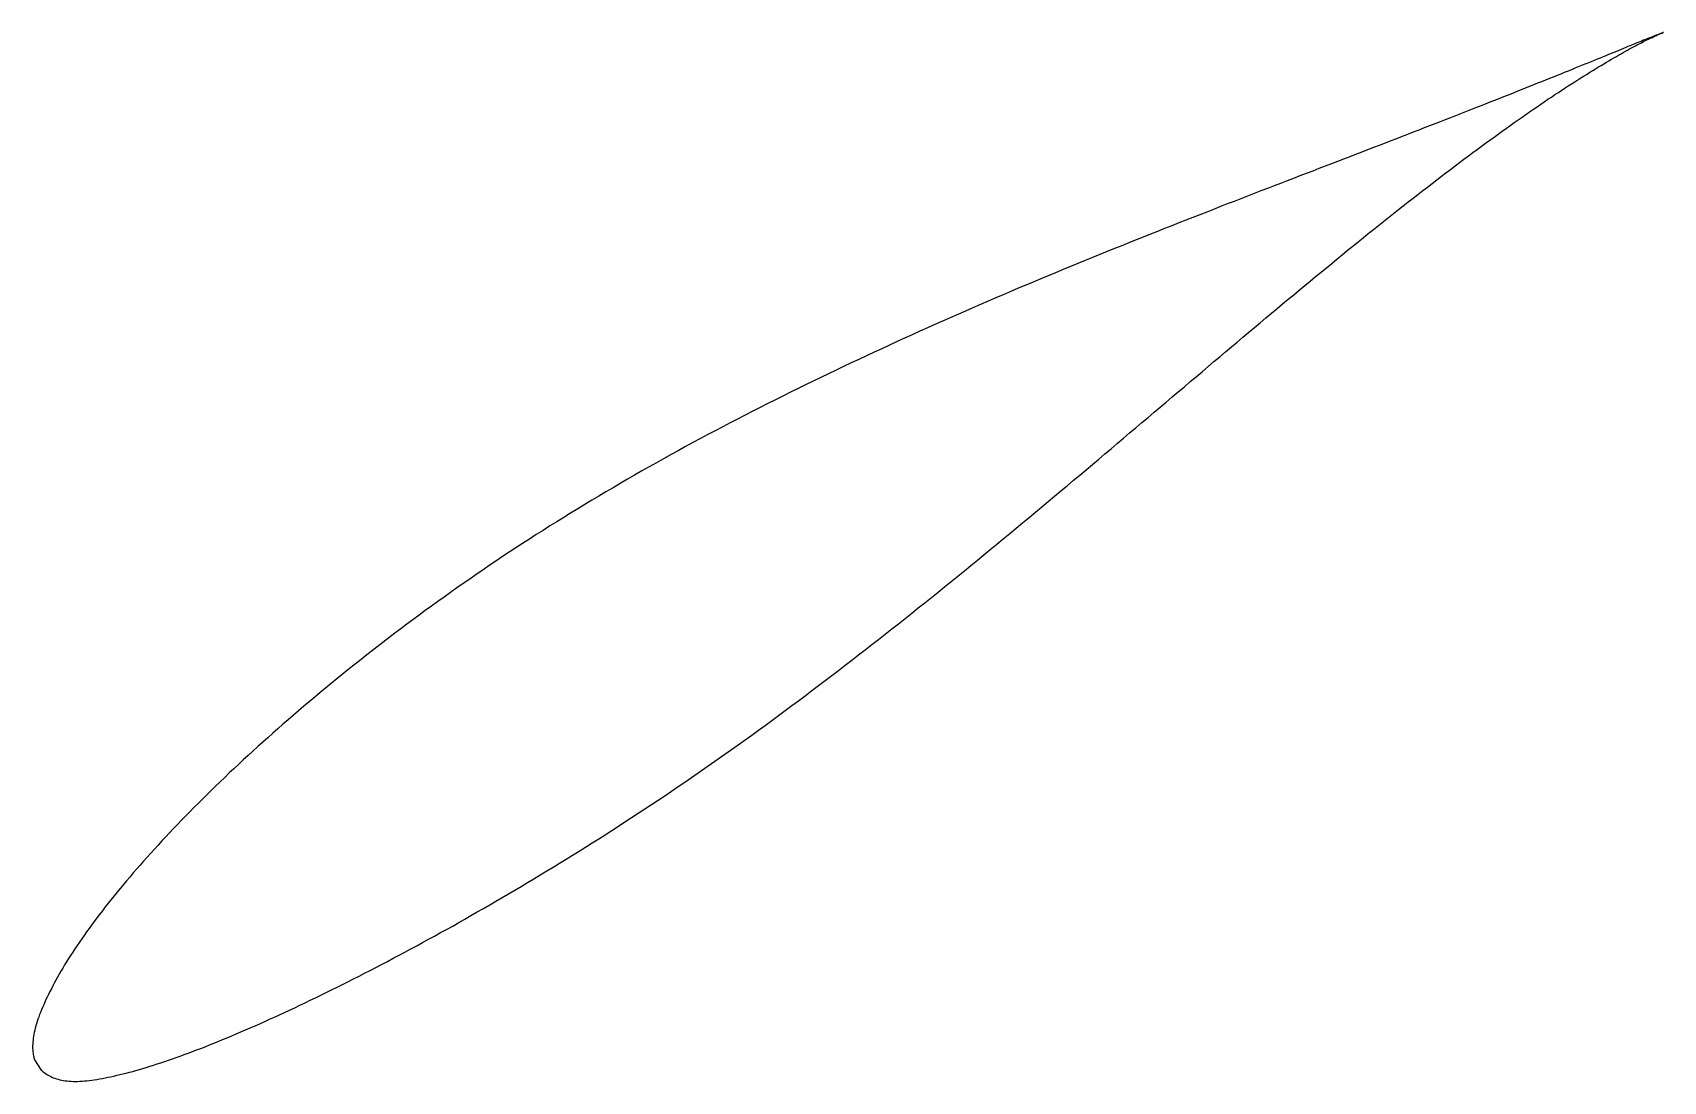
# Model space of a CAD drawing. Header units: metres. Extents: x -38 to 77, y -25 to 49.
import ezdxf

# ---------------------------------------------------------------- set-up
doc = ezdxf.new("R2010")
doc.units = ezdxf.units.M

msp = doc.modelspace()

# ---------------------------------------------------------------- linework, layer by layer
msp.add_lwpolyline([(76.67, 49.02), (76.67, 49.02), (76.66, 49.02), (76.64, 49.02), (76.63, 49.01), (76.6, 49), (76.58, 48.99), (76.54, 48.98), (76.51, 48.97), (76.46, 48.95), (76.42, 48.94), (76.36, 48.92), (76.31, 48.9), (76.25, 48.87), (76.18, 48.85), (76.11, 48.82), (76.03, 48.79), (75.95, 48.76), (75.87, 48.72), (75.78, 48.69), (75.68, 48.65), (75.58, 48.61), (75.48, 48.57), (75.37, 48.52), (75.25, 48.48), (75.14, 48.43), (75.01, 48.38), (74.88, 48.33), (74.75, 48.27), (74.61, 48.22), (74.47, 48.16), (74.33, 48.1), (74.17, 48.04), (74.02, 47.97), (73.86, 47.91), (73.69, 47.84), (73.52, 47.77), (73.35, 47.7), (73.17, 47.63), (72.99, 47.55), (72.8, 47.47), (72.6, 47.39), (72.41, 47.31), (72.2, 47.23), (72, 47.15), (71.79, 47.06), (71.57, 46.97), (71.35, 46.88), (71.13, 46.79), (70.9, 46.7), (70.66, 46.6), (70.43, 46.51), (70.18, 46.41), (69.94, 46.31), (69.68, 46.21), (69.43, 46.1), (69.17, 46), (68.9, 45.89), (68.63, 45.78), (68.36, 45.67), (68.08, 45.56), (67.8, 45.45), (67.51, 45.33), (67.22, 45.22), (66.93, 45.1), (66.63, 44.98), (66.33, 44.86), (66.02, 44.74), (65.71, 44.61), (65.39, 44.49), (65.07, 44.36), (64.75, 44.23), (64.42, 44.11), (64.09, 43.97), (63.75, 43.84), (63.41, 43.71), (63.06, 43.57), (62.72, 43.44), (62.36, 43.3), (62.01, 43.16), (61.65, 43.02), (61.28, 42.88), (60.92, 42.73), (60.54, 42.59), (60.17, 42.44), (59.79, 42.3), (59.41, 42.15), (59.02, 42), (58.63, 41.85), (58.24, 41.7), (57.84, 41.54), (57.44, 41.39), (57.04, 41.23), (56.63, 41.07), (56.22, 40.92), (55.8, 40.76), (55.39, 40.6), (54.96, 40.43), (54.54, 40.27), (54.11, 40.1), (53.68, 39.94), (53.25, 39.77), (52.81, 39.6), (52.37, 39.43), (51.93, 39.26), (51.48, 39.09), (51.03, 38.92), (50.58, 38.74), (50.12, 38.57), (49.67, 38.39), (49.21, 38.21), (48.74, 38.04), (48.28, 37.86), (47.81, 37.67), (47.34, 37.49), (46.86, 37.31), (46.39, 37.12), (45.91, 36.94), (45.42, 36.75), (44.94, 36.56), (44.46, 36.37), (43.97, 36.18), (43.48, 35.99), (42.98, 35.79), (42.49, 35.6), (41.99, 35.4), (41.49, 35.2), (40.99, 35), (40.49, 34.8), (39.98, 34.6), (39.48, 34.4), (38.97, 34.2), (38.46, 33.99), (37.95, 33.79), (37.43, 33.58), (36.92, 33.37), (36.4, 33.16), (35.88, 32.95), (35.36, 32.73), (34.84, 32.52), (34.32, 32.31), (33.8, 32.09), (33.27, 31.87), (32.75, 31.65), (32.22, 31.43), (31.69, 31.21), (31.16, 30.99), (30.63, 30.76), (30.1, 30.54), (29.57, 30.31), (29.04, 30.08), (28.5, 29.85), (27.97, 29.62), (27.43, 29.39), (26.9, 29.15), (26.36, 28.92), (25.83, 28.68), (25.29, 28.44), (24.75, 28.2), (24.22, 27.96), (23.68, 27.72), (23.14, 27.47), (22.61, 27.23), (22.07, 26.98), (21.53, 26.73), (20.99, 26.49), (20.45, 26.24), (19.92, 25.98), (19.38, 25.73), (18.84, 25.48), (18.31, 25.22), (17.77, 24.96), (17.23, 24.7), (16.7, 24.44), (16.16, 24.18), (15.63, 23.92), (15.09, 23.66), (14.56, 23.39), (14.03, 23.13), (13.49, 22.86), (12.96, 22.59), (12.43, 22.32), (11.9, 22.05), (11.37, 21.77), (10.85, 21.5), (10.32, 21.22), (9.79, 20.95), (9.27, 20.67), (8.75, 20.39), (8.22, 20.11), (7.7, 19.83), (7.18, 19.54), (6.67, 19.26), (6.15, 18.97), (5.64, 18.68), (5.12, 18.4), (4.61, 18.11), (4.1, 17.82), (3.59, 17.52), (3.09, 17.23), (2.58, 16.93), (2.08, 16.64), (1.58, 16.34), (1.08, 16.04), (0.58, 15.74), (0.09, 15.44), (-0.41, 15.14), (-0.9, 14.84), (-1.39, 14.53), (-1.87, 14.23), (-2.36, 13.92), (-2.84, 13.62), (-3.32, 13.31), (-3.8, 13), (-4.27, 12.69), (-4.75, 12.38), (-5.22, 12.07), (-5.69, 11.75), (-6.15, 11.44), (-6.61, 11.12), (-7.07, 10.81), (-7.53, 10.49), (-7.99, 10.18), (-8.44, 9.86), (-8.89, 9.54), (-9.34, 9.22), (-9.78, 8.9), (-10.22, 8.58), (-10.66, 8.26), (-11.1, 7.94), (-11.53, 7.62), (-11.96, 7.3), (-12.39, 6.98), (-12.82, 6.66), (-13.24, 6.34), (-13.66, 6.02), (-14.08, 5.69), (-14.49, 5.37), (-14.9, 5.05), (-15.31, 4.73), (-15.71, 4.41), (-16.12, 4.08), (-16.52, 3.76), (-16.91, 3.44), (-17.3, 3.12), (-17.69, 2.8), (-18.08, 2.48), (-18.46, 2.16), (-18.85, 1.84), (-19.22, 1.52), (-19.6, 1.2), (-19.97, 0.88), (-20.34, 0.57), (-20.7, 0.25), (-21.06, -0.07), (-21.42, -0.38), (-21.77, -0.7), (-22.12, -1.01), (-22.47, -1.33), (-22.82, -1.64), (-23.16, -1.95), (-23.5, -2.26), (-23.83, -2.58), (-24.16, -2.89), (-24.49, -3.19), (-24.81, -3.5), (-25.13, -3.81), (-25.45, -4.12), (-25.76, -4.42), (-26.07, -4.73), (-26.38, -5.03), (-26.68, -5.33), (-26.98, -5.63), (-27.27, -5.93), (-27.57, -6.23), (-27.85, -6.52), (-28.14, -6.82), (-28.42, -7.11), (-28.7, -7.4), (-28.97, -7.69), (-29.24, -7.98), (-29.5, -8.27), (-29.77, -8.56), (-30.02, -8.84), (-30.28, -9.12), (-30.53, -9.41), (-30.78, -9.69), (-31.02, -9.96), (-31.26, -10.24), (-31.49, -10.51), (-31.73, -10.79), (-31.95, -11.06), (-32.18, -11.33), (-32.4, -11.59), (-32.61, -11.86), (-32.83, -12.12), (-33.03, -12.38), (-33.24, -12.64), (-33.44, -12.9), (-33.64, -13.16), (-33.83, -13.41), (-34.02, -13.66), (-34.2, -13.91), (-34.38, -14.16), (-34.56, -14.4), (-34.73, -14.64), (-34.9, -14.88), (-35.06, -15.12), (-35.22, -15.36), (-35.38, -15.59), (-35.53, -15.82), (-35.68, -16.05), (-35.82, -16.28), (-35.96, -16.51), (-36.1, -16.73), (-36.23, -16.95), (-36.36, -17.16), (-36.48, -17.38), (-36.6, -17.59), (-36.72, -17.8), (-36.83, -18), (-36.94, -18.21), (-37.04, -18.41), (-37.14, -18.6), (-37.24, -18.8), (-37.33, -18.99), (-37.42, -19.17), (-37.5, -19.36), (-37.58, -19.54), (-37.66, -19.72), (-37.73, -19.89), (-37.8, -20.07), (-37.87, -20.23), (-37.93, -20.4), (-37.99, -20.56), (-38.04, -20.72), (-38.09, -20.88), (-38.13, -21.03), (-38.17, -21.18), (-38.21, -21.33), (-38.24, -21.48), (-38.27, -21.62), (-38.3, -21.76), (-38.32, -21.89), (-38.33, -22.03), (-38.35, -22.15), (-38.35, -22.28), (-38.36, -22.4), (-38.36, -22.52), (-38.36, -22.63), (-38.35, -22.74), (-38.34, -22.85), (-38.33, -22.95), (-38.32, -23.04), (-38.3, -23.13), (-38.28, -23.21), (-38.27, -23.28), (-38.25, -23.34), (-38.24, -23.38), (-38.23, -23.41), (-37.76, -24.15), (-37.76, -24.15), (-37.74, -24.16), (-37.71, -24.18), (-37.67, -24.22), (-37.61, -24.26), (-37.54, -24.31), (-37.47, -24.37), (-37.39, -24.42), (-37.3, -24.48), (-37.21, -24.53), (-37.11, -24.58), (-37.01, -24.63), (-36.9, -24.68), (-36.79, -24.72), (-36.68, -24.76), (-36.56, -24.79), (-36.44, -24.82), (-36.32, -24.85), (-36.19, -24.87), (-36.06, -24.89), (-35.92, -24.91), (-35.78, -24.92), (-35.64, -24.93), (-35.49, -24.94), (-35.34, -24.94), (-35.19, -24.94), (-35.03, -24.93), (-34.87, -24.92), (-34.71, -24.91), (-34.54, -24.89), (-34.36, -24.87), (-34.19, -24.85), (-34.01, -24.82), (-33.82, -24.8), (-33.64, -24.76), (-33.44, -24.73), (-33.25, -24.69), (-33.05, -24.65), (-32.84, -24.61), (-32.63, -24.56), (-32.42, -24.51), (-32.21, -24.46), (-31.99, -24.41), (-31.76, -24.35), (-31.53, -24.29), (-31.3, -24.23), (-31.07, -24.16), (-30.83, -24.09), (-30.58, -24.02), (-30.34, -23.95), (-30.08, -23.87), (-29.83, -23.79), (-29.57, -23.71), (-29.31, -23.62), (-29.04, -23.54), (-28.77, -23.45), (-28.5, -23.35), (-28.23, -23.25), (-27.95, -23.15), (-27.66, -23.05), (-27.38, -22.94), (-27.09, -22.84), (-26.79, -22.72), (-26.5, -22.61), (-26.2, -22.49), (-25.89, -22.37), (-25.58, -22.25), (-25.27, -22.12), (-24.96, -21.99), (-24.64, -21.86), (-24.32, -21.73), (-24, -21.59), (-23.67, -21.45), (-23.34, -21.31), (-23.01, -21.17), (-22.67, -21.02), (-22.33, -20.87), (-21.99, -20.72), (-21.65, -20.56), (-21.3, -20.4), (-20.95, -20.24), (-20.59, -20.08), (-20.23, -19.91), (-19.87, -19.74), (-19.51, -19.57), (-19.14, -19.4), (-18.78, -19.22), (-18.4, -19.04), (-18.03, -18.86), (-17.65, -18.67), (-17.27, -18.49), (-16.89, -18.3), (-16.5, -18.1), (-16.12, -17.91), (-15.73, -17.71), (-15.33, -17.51), (-14.94, -17.31), (-14.54, -17.11), (-14.14, -16.9), (-13.74, -16.69), (-13.33, -16.48), (-12.92, -16.26), (-12.51, -16.04), (-12.1, -15.82), (-11.69, -15.6), (-11.27, -15.38), (-10.85, -15.15), (-10.43, -14.92), (-10.01, -14.69), (-9.59, -14.45), (-9.16, -14.22), (-8.73, -13.98), (-8.3, -13.73), (-7.87, -13.49), (-7.44, -13.24), (-7, -12.99), (-6.56, -12.74), (-6.12, -12.49), (-5.68, -12.23), (-5.24, -11.97), (-4.8, -11.71), (-4.35, -11.45), (-3.9, -11.19), (-3.45, -10.92), (-3, -10.65), (-2.55, -10.38), (-2.1, -10.1), (-1.65, -9.83), (-1.19, -9.55), (-0.73, -9.27), (-0.28, -8.99), (0.18, -8.7), (0.64, -8.41), (1.1, -8.12), (1.57, -7.83), (2.03, -7.54), (2.49, -7.24), (2.96, -6.94), (3.42, -6.64), (3.89, -6.34), (4.36, -6.03), (4.82, -5.72), (5.29, -5.41), (5.76, -5.1), (6.23, -4.79), (6.7, -4.47), (7.17, -4.15), (7.64, -3.83), (8.11, -3.51), (8.58, -3.19), (9.05, -2.86), (9.52, -2.53), (10, -2.2), (10.47, -1.87), (10.94, -1.53), (11.41, -1.2), (11.89, -0.86), (12.36, -0.52), (12.83, -0.18), (13.3, 0.17), (13.78, 0.51), (14.25, 0.86), (14.72, 1.21), (15.19, 1.56), (15.66, 1.91), (16.14, 2.26), (16.61, 2.62), (17.08, 2.97), (17.55, 3.33), (18.02, 3.69), (18.49, 4.05), (18.96, 4.41), (19.43, 4.77), (19.9, 5.14), (20.37, 5.5), (20.84, 5.87), (21.31, 6.23), (21.78, 6.6), (22.25, 6.97), (22.71, 7.34), (23.18, 7.71), (23.65, 8.08), (24.11, 8.45), (24.58, 8.82), (25.04, 9.19), (25.51, 9.57), (25.97, 9.94), (26.43, 10.32), (26.9, 10.69), (27.36, 11.07), (27.82, 11.44), (28.28, 11.82), (28.74, 12.19), (29.19, 12.57), (29.65, 12.94), (30.11, 13.32), (30.56, 13.7), (31.02, 14.07), (31.47, 14.45), (31.93, 14.82), (32.38, 15.2), (32.83, 15.57), (33.28, 15.95), (33.73, 16.33), (34.17, 16.7), (34.62, 17.07), (35.07, 17.45), (35.51, 17.82), (35.96, 18.19), (36.4, 18.57), (36.84, 18.94), (37.28, 19.31), (37.72, 19.68), (38.15, 20.05), (38.59, 20.42), (39.02, 20.79), (39.46, 21.15), (39.89, 21.52), (40.32, 21.88), (40.75, 22.25), (41.18, 22.61), (41.6, 22.97), (42.03, 23.33), (42.45, 23.69), (42.88, 24.05), (43.3, 24.41), (43.72, 24.76), (44.13, 25.11), (44.55, 25.47), (44.96, 25.82), (45.38, 26.17), (45.79, 26.51), (46.2, 26.86), (46.61, 27.2), (47.01, 27.55), (47.42, 27.89), (47.82, 28.22), (48.22, 28.56), (48.62, 28.9), (49.02, 29.23), (49.42, 29.56), (49.81, 29.89), (50.2, 30.22), (50.59, 30.54), (50.98, 30.86), (51.37, 31.18), (51.75, 31.5), (52.14, 31.82), (52.52, 32.13), (52.9, 32.44), (53.27, 32.75), (53.65, 33.06), (54.02, 33.36), (54.39, 33.67), (54.76, 33.97), (55.13, 34.26), (55.49, 34.56), (55.85, 34.85), (56.21, 35.14), (56.57, 35.42), (56.93, 35.71), (57.28, 35.99), (57.63, 36.27), (57.98, 36.54), (58.32, 36.81), (58.67, 37.08), (59.01, 37.35), (59.35, 37.61), (59.69, 37.88), (60.02, 38.13), (60.35, 38.39), (60.68, 38.64), (61.01, 38.89), (61.33, 39.14), (61.65, 39.38), (61.97, 39.62), (62.29, 39.86), (62.6, 40.1), (62.91, 40.33), (63.22, 40.56), (63.53, 40.78), (63.83, 41.01), (64.13, 41.23), (64.43, 41.44), (64.72, 41.66), (65.01, 41.87), (65.3, 42.07), (65.59, 42.28), (65.87, 42.48), (66.15, 42.68), (66.42, 42.87), (66.7, 43.06), (66.97, 43.25), (67.23, 43.44), (67.5, 43.62), (67.76, 43.8), (68.02, 43.97), (68.27, 44.15), (68.52, 44.32), (68.77, 44.48), (69.02, 44.65), (69.26, 44.81), (69.5, 44.96), (69.73, 45.12), (69.96, 45.27), (70.19, 45.41), (70.41, 45.56), (70.64, 45.7), (70.85, 45.84), (71.07, 45.97), (71.28, 46.1), (71.48, 46.23), (71.69, 46.36), (71.89, 46.48), (72.08, 46.6), (72.27, 46.71), (72.46, 46.83), (72.65, 46.94), (72.83, 47.04), (73.01, 47.15), (73.18, 47.25), (73.35, 47.35), (73.51, 47.44), (73.68, 47.53), (73.83, 47.62), (73.99, 47.71), (74.14, 47.79), (74.28, 47.87), (74.42, 47.95), (74.56, 48.02), (74.69, 48.09), (74.82, 48.16), (74.95, 48.23), (75.07, 48.29), (75.19, 48.35), (75.3, 48.41), (75.41, 48.46), (75.51, 48.51), (75.61, 48.56), (75.71, 48.61), (75.8, 48.65), (75.89, 48.69), (75.97, 48.73), (76.05, 48.77), (76.12, 48.8), (76.19, 48.83), (76.25, 48.86), (76.31, 48.89), (76.37, 48.91), (76.42, 48.93), (76.47, 48.95), (76.51, 48.97), (76.54, 48.98), (76.58, 48.99), (76.6, 49), (76.63, 49.01), (76.64, 49.02), (76.66, 49.02), (76.67, 49.02), (76.67, 49.02)], close=True)

doc.saveas('drawing.dxf')
